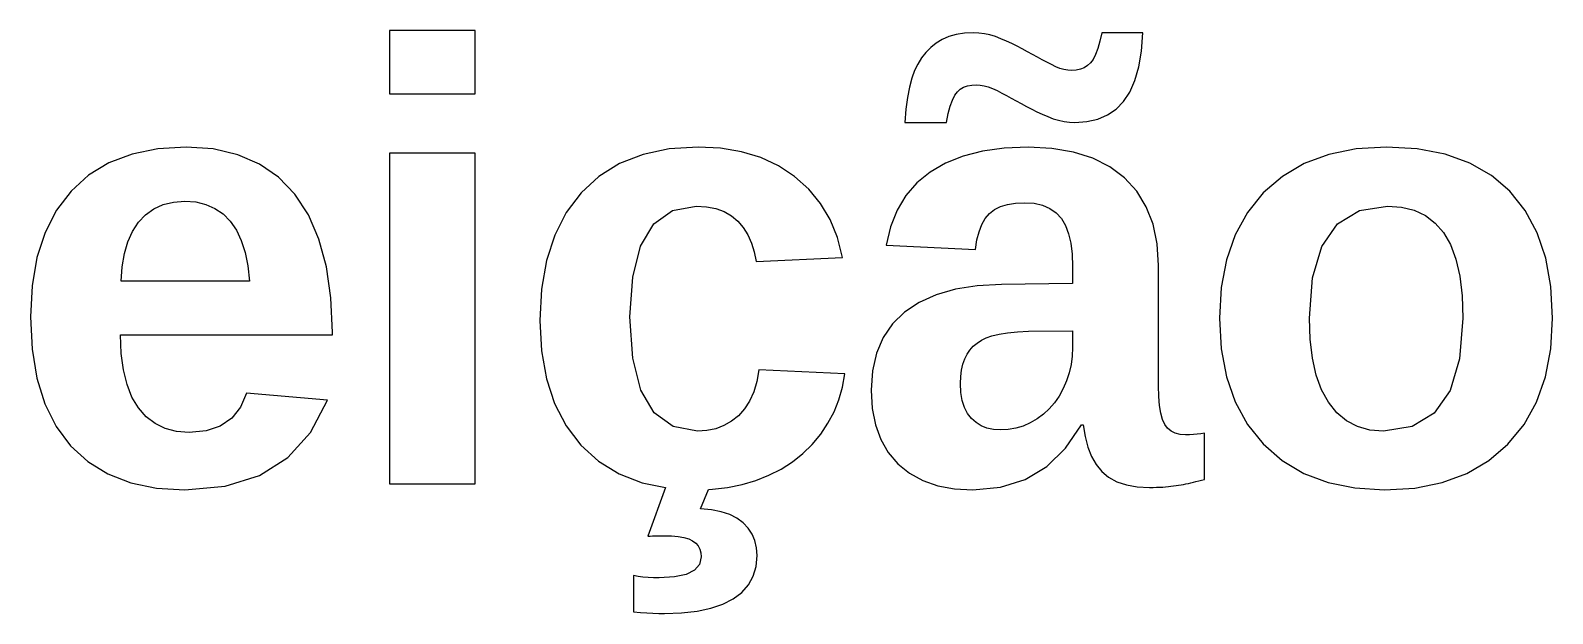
# Model space of a CAD drawing. Header units: metres. Extents: x 18 to 589, y 31 to 387.
# Drawn here: x 562.12 to 589.16, y 115.37 to 125.73 of the extents above; entities that cross this region are included whole.
import ezdxf

# ---------------------------------------------------------------- set-up
doc = ezdxf.new("R2010")
doc.units = ezdxf.units.M

msp = doc.modelspace()

# ---------------------------------------------------------------- linework, layer by layer
for p, q in [((570.024, 125.728), (568.5, 125.728)), ((568.5, 125.728), (568.5, 124.605)), ((570.024, 124.605), (570.024, 125.728)), ((578.21, 125.503), (578.114, 125.425)), ((578.316, 125.568), (578.21, 125.503)), ((578.435, 125.619), (578.316, 125.568)), ((578.568, 125.656), (578.435, 125.619)), ((578.713, 125.677), (578.568, 125.656)), ((578.871, 125.685), (578.713, 125.677)), ((578.969, 125.681), (578.871, 125.685)), ((579.067, 125.668), (578.969, 125.681)), ((579.164, 125.648), (579.067, 125.668)), ((579.262, 125.619), (579.164, 125.648)), ((579.36, 125.582), (579.262, 125.619)), ((579.457, 125.539), (579.36, 125.582)), ((579.552, 125.495), (579.457, 125.539)), ((579.647, 125.449), (579.552, 125.495)), ((579.74, 125.401), (579.647, 125.449)), ((581.117, 125.535), (581.081, 125.407)), ((581.15, 125.685), (581.117, 125.535)), ((581.882, 125.685), (581.15, 125.685)), ((581.856, 125.363), (581.882, 125.685)), ((577.952, 125.24), (577.885, 125.132)), ((578.029, 125.338), (577.952, 125.24)), ((578.114, 125.425), (578.029, 125.338)), ((579.831, 125.351), (579.74, 125.401)), ((579.921, 125.301), (579.831, 125.351)), ((580.009, 125.253), (579.921, 125.301)), ((580.094, 125.207), (580.009, 125.253)), ((580.177, 125.163), (580.094, 125.207)), ((580.999, 125.214), (580.952, 125.15)), ((581.042, 125.3), (580.999, 125.214)), ((581.081, 125.407), (581.042, 125.3)), ((581.809, 125.081), (581.856, 125.363)), ((577.827, 125.015), (577.778, 124.88)), ((577.885, 125.132), (577.827, 125.015)), ((580.257, 125.121), (580.177, 125.163)), ((580.335, 125.083), (580.257, 125.121)), ((580.409, 125.055), (580.335, 125.083)), ((580.48, 125.034), (580.409, 125.055)), ((580.548, 125.022), (580.48, 125.034)), ((580.613, 125.018), (580.548, 125.022)), ((580.696, 125.023), (580.613, 125.018)), ((580.771, 125.039), (580.696, 125.023)), ((580.839, 125.065), (580.771, 125.039)), ((580.899, 125.103), (580.839, 125.065)), ((580.952, 125.15), (580.899, 125.103)), ((581.74, 124.837), (581.809, 125.081)), ((577.735, 124.721), (577.7, 124.537)), ((577.778, 124.88), (577.735, 124.721)), ((578.542, 124.576), (578.587, 124.638)), ((578.587, 124.638), (578.637, 124.683)), ((578.637, 124.683), (578.697, 124.718)), ((578.697, 124.718), (578.765, 124.743)), ((578.765, 124.743), (578.841, 124.758)), ((578.841, 124.758), (578.926, 124.763)), ((578.926, 124.763), (578.992, 124.758)), ((578.992, 124.758), (579.062, 124.746)), ((579.062, 124.746), (579.136, 124.726)), ((579.136, 124.726), (579.212, 124.697)), ((579.212, 124.697), (579.292, 124.66)), ((579.292, 124.66), (579.374, 124.617)), ((581.537, 124.464), (581.649, 124.631)), ((581.649, 124.631), (581.74, 124.837)), ((568.5, 124.605), (570.024, 124.605)), ((577.7, 124.537), (577.672, 124.328)), ((578.426, 124.251), (578.461, 124.383)), ((578.461, 124.383), (578.5, 124.491)), ((578.5, 124.491), (578.542, 124.576)), ((579.374, 124.617), (579.458, 124.573)), ((579.458, 124.573), (579.545, 124.527)), ((579.545, 124.527), (579.633, 124.479)), ((579.633, 124.479), (579.723, 124.429)), ((579.723, 124.429), (579.815, 124.379)), ((579.815, 124.379), (579.907, 124.331)), ((581.405, 124.331), (581.537, 124.464)), ((577.672, 124.328), (577.651, 124.095)), ((577.651, 124.095), (578.394, 124.095)), ((578.394, 124.095), (578.426, 124.251)), ((579.907, 124.331), (580.001, 124.285)), ((580.001, 124.285), (580.096, 124.241)), ((580.096, 124.241), (580.192, 124.198)), ((580.192, 124.198), (580.289, 124.161)), ((580.289, 124.161), (580.385, 124.133)), ((580.385, 124.133), (580.481, 124.112)), ((580.481, 124.112), (580.577, 124.1)), ((580.577, 124.1), (580.672, 124.095)), ((580.672, 124.095), (580.886, 124.11)), ((580.886, 124.11), (581.079, 124.154)), ((581.079, 124.154), (581.252, 124.228)), ((581.252, 124.228), (581.405, 124.331)), ((564.385, 123.625), (563.928, 123.531)), ((564.89, 123.656), (564.385, 123.625)), ((565.372, 123.623), (564.89, 123.656)), ((565.806, 123.522), (565.372, 123.623)), ((570.024, 123.548), (568.5, 123.548)), ((568.5, 123.548), (568.5, 117.678)), ((570.024, 117.678), (570.024, 123.548)), ((573.468, 123.624), (573.004, 123.526)), ((573.982, 123.656), (573.468, 123.624)), ((574.382, 123.635), (573.982, 123.656)), ((574.754, 123.573), (574.382, 123.635)), ((575.096, 123.469), (574.754, 123.573)), ((579.036, 123.585), (578.688, 123.497)), ((579.42, 123.638), (579.036, 123.585)), ((579.842, 123.656), (579.42, 123.638)), ((580.267, 123.634), (579.842, 123.656)), ((580.65, 123.568), (580.267, 123.634)), ((580.993, 123.459), (580.65, 123.568)), ((585.67, 123.624), (585.183, 123.526)), ((586.207, 123.656), (585.67, 123.624)), ((586.755, 123.625), (586.207, 123.656)), ((587.248, 123.531), (586.755, 123.625)), ((563.519, 123.375), (563.158, 123.156)), ((563.928, 123.531), (563.519, 123.375)), ((566.192, 123.354), (565.806, 123.522)), ((566.531, 123.12), (566.192, 123.354)), ((572.588, 123.364), (572.222, 123.137)), ((573.004, 123.526), (572.588, 123.364)), ((575.411, 123.323), (575.096, 123.469)), ((575.696, 123.135), (575.411, 123.323)), ((578.377, 123.373), (578.104, 123.214)), ((578.688, 123.497), (578.377, 123.373)), ((581.295, 123.305), (580.993, 123.459)), ((581.556, 123.108), (581.295, 123.305)), ((584.746, 123.364), (584.359, 123.137)), ((585.183, 123.526), (584.746, 123.364)), ((587.687, 123.374), (587.248, 123.531)), ((588.071, 123.154), (587.687, 123.374)), ((563.158, 123.156), (562.845, 122.875)), ((566.822, 122.818), (566.531, 123.12)), ((572.222, 123.137), (571.904, 122.845)), ((575.947, 122.911), (575.696, 123.135)), ((577.868, 123.021), (577.672, 122.794)), ((578.104, 123.214), (577.868, 123.021)), ((581.773, 122.871), (581.556, 123.108)), ((584.359, 123.137), (584.021, 122.845)), ((588.401, 122.872), (588.071, 123.154)), ((562.845, 122.875), (562.586, 122.536)), ((567.062, 122.452), (566.822, 122.818)), ((571.904, 122.845), (571.641, 122.495)), ((576.158, 122.655), (575.947, 122.911)), ((577.672, 122.794), (577.516, 122.534)), ((581.942, 122.596), (581.773, 122.871)), ((584.021, 122.845), (583.74, 122.497)), ((588.674, 122.531), (588.401, 122.872)), ((562.586, 122.536), (562.384, 122.142)), ((564.168, 122.456), (564.313, 122.561)), ((564.313, 122.561), (564.479, 122.636)), ((564.479, 122.636), (564.664, 122.681)), ((564.664, 122.681), (564.869, 122.696)), ((564.869, 122.696), (565.062, 122.682)), ((565.062, 122.682), (565.239, 122.639)), ((565.239, 122.639), (565.4, 122.568)), ((565.4, 122.568), (565.544, 122.469)), ((565.544, 122.469), (565.672, 122.341)), ((571.641, 122.495), (571.436, 122.094)), ((573.196, 122.294), (573.526, 122.53)), ((573.526, 122.53), (573.95, 122.609)), ((573.95, 122.609), (574.132, 122.598)), ((574.132, 122.598), (574.297, 122.566)), ((574.297, 122.566), (574.444, 122.513)), ((574.444, 122.513), (574.574, 122.437)), ((576.328, 122.368), (576.158, 122.655)), ((577.516, 122.534), (577.398, 122.241)), ((579.083, 122.389), (579.156, 122.476)), ((579.156, 122.476), (579.244, 122.546)), ((579.244, 122.546), (579.351, 122.6)), ((579.351, 122.6), (579.475, 122.638)), ((579.475, 122.638), (579.617, 122.661)), ((579.617, 122.661), (579.777, 122.669)), ((579.777, 122.669), (579.949, 122.658)), ((579.949, 122.658), (580.101, 122.624)), ((580.101, 122.624), (580.232, 122.568)), ((580.232, 122.568), (580.343, 122.49)), ((580.343, 122.49), (580.434, 122.389)), ((582.062, 122.285), (581.942, 122.596)), ((583.74, 122.497), (583.521, 122.1)), ((585.34, 122.291), (585.729, 122.53)), ((585.729, 122.53), (586.229, 122.609)), ((586.229, 122.609), (586.477, 122.59)), ((586.477, 122.59), (586.7, 122.534)), ((586.7, 122.534), (586.899, 122.439)), ((588.886, 122.135), (588.674, 122.531)), ((563.936, 122.16), (564.042, 122.322)), ((564.042, 122.322), (564.168, 122.456)), ((565.672, 122.341), (565.781, 122.184)), ((567.249, 122.023), (567.062, 122.452)), ((572.961, 121.9), (573.196, 122.294)), ((574.574, 122.437), (574.687, 122.341)), ((574.687, 122.341), (574.784, 122.226)), ((574.784, 122.226), (574.864, 122.097)), ((576.458, 122.049), (576.328, 122.368)), ((577.398, 122.241), (577.32, 121.915)), ((578.972, 122.154), (579.022, 122.282)), ((579.022, 122.282), (579.083, 122.389)), ((580.434, 122.389), (580.506, 122.266)), ((580.506, 122.266), (580.562, 122.119)), ((582.134, 121.937), (582.062, 122.285)), ((585.062, 121.893), (585.34, 122.291)), ((586.899, 122.439), (587.072, 122.307)), ((587.072, 122.307), (587.221, 122.137)), ((562.384, 122.142), (562.239, 121.695)), ((563.792, 121.765), (563.853, 121.975)), ((563.853, 121.975), (563.936, 122.16)), ((565.781, 122.184), (565.869, 122)), ((565.869, 122), (565.938, 121.786)), ((567.382, 121.532), (567.249, 122.023)), ((571.436, 122.094), (571.289, 121.641)), ((574.864, 122.097), (574.929, 121.953)), ((574.929, 121.953), (574.979, 121.795)), ((576.548, 121.698), (576.458, 122.049)), ((578.909, 121.839), (578.935, 122.007)), ((578.935, 122.007), (578.972, 122.154)), ((580.562, 122.119), (580.602, 121.948)), ((580.602, 121.948), (580.626, 121.753)), ((582.158, 121.551), (582.134, 121.937)), ((583.521, 122.1), (583.365, 121.654)), ((587.221, 122.137), (587.344, 121.925)), ((587.344, 121.925), (587.44, 121.668)), ((589.037, 121.685), (588.886, 122.135)), ((562.239, 121.695), (562.153, 121.195)), ((563.753, 121.532), (563.792, 121.765)), ((565.938, 121.786), (565.986, 121.545)), ((572.82, 121.349), (572.961, 121.9)), ((574.979, 121.795), (575.013, 121.622)), ((575.013, 121.622), (576.548, 121.698)), ((577.32, 121.915), (578.909, 121.839)), ((580.626, 121.753), (580.634, 121.535)), ((583.365, 121.654), (583.271, 121.161)), ((584.896, 121.335), (585.062, 121.893)), ((587.44, 121.668), (587.509, 121.364)), ((589.128, 121.179), (589.037, 121.685)), ((563.735, 121.275), (563.753, 121.532)), ((565.986, 121.545), (566.013, 121.275)), ((567.462, 120.979), (567.382, 121.532)), ((571.289, 121.641), (571.202, 121.136)), ((580.634, 121.535), (580.634, 121.237)), ((582.158, 119.414), (582.158, 121.551)), ((562.153, 121.195), (562.124, 120.64)), ((566.013, 121.275), (563.735, 121.275)), ((571.202, 121.136), (571.172, 120.58)), ((572.772, 120.64), (572.82, 121.349)), ((578.553, 121.132), (578.209, 121.034)), ((578.94, 121.192), (578.553, 121.132)), ((579.37, 121.215), (578.94, 121.192)), ((580.634, 121.237), (579.37, 121.215)), ((583.271, 121.161), (583.24, 120.618)), ((584.84, 120.618), (584.896, 121.335)), ((587.509, 121.364), (587.55, 121.014)), ((589.158, 120.618), (589.128, 121.179)), ((567.489, 120.363), (567.462, 120.979)), ((577.907, 120.899), (577.648, 120.727)), ((578.209, 121.034), (577.907, 120.899)), ((587.55, 121.014), (587.563, 120.618)), ((562.124, 120.64), (562.152, 120.068)), ((571.172, 120.58), (571.201, 120.037)), ((572.82, 119.91), (572.772, 120.64)), ((577.648, 120.727), (577.434, 120.519)), ((583.24, 120.618), (583.271, 120.074)), ((584.854, 120.244), (584.84, 120.618)), ((587.563, 120.618), (587.507, 119.896)), ((589.126, 120.072), (589.158, 120.618)), ((563.737, 119.994), (563.724, 120.32)), ((563.724, 120.32), (567.489, 120.32)), ((567.489, 120.32), (567.489, 120.363)), ((577.434, 120.519), (577.268, 120.276)), ((579.099, 120.269), (579.201, 120.304)), ((579.201, 120.304), (579.327, 120.333)), ((579.327, 120.333), (579.477, 120.356)), ((579.477, 120.356), (579.653, 120.374)), ((579.653, 120.374), (579.853, 120.385)), ((579.853, 120.385), (580.634, 120.396)), ((580.634, 120.396), (580.634, 120.098)), ((562.152, 120.068), (562.238, 119.553)), ((571.201, 120.037), (571.289, 119.544)), ((577.268, 120.276), (577.149, 119.998)), ((578.76, 119.978), (578.811, 120.052)), ((578.811, 120.052), (578.87, 120.119)), ((578.87, 120.119), (578.938, 120.177)), ((578.938, 120.177), (579.014, 120.227)), ((579.014, 120.227), (579.099, 120.269)), ((580.634, 120.098), (580.628, 119.945)), ((583.271, 120.074), (583.365, 119.579)), ((584.894, 119.908), (584.854, 120.244)), ((589.031, 119.576), (589.126, 120.072)), ((563.775, 119.702), (563.737, 119.994)), ((572.964, 119.342), (572.82, 119.91)), ((577.149, 119.998), (577.078, 119.685)), ((578.662, 119.697), (578.686, 119.801)), ((578.686, 119.801), (578.718, 119.895)), ((578.718, 119.895), (578.76, 119.978)), ((580.607, 119.796), (580.574, 119.65)), ((580.628, 119.945), (580.607, 119.796)), ((584.962, 119.609), (584.894, 119.908)), ((587.507, 119.896), (587.338, 119.334)), ((562.238, 119.553), (562.38, 119.096)), ((563.839, 119.443), (563.775, 119.702)), ((571.289, 119.544), (571.434, 119.101)), ((575.024, 119.495), (574.97, 119.311)), ((575.062, 119.702), (575.024, 119.495)), ((576.591, 119.631), (575.062, 119.702)), ((576.548, 119.396), (576.591, 119.631)), ((577.078, 119.685), (577.054, 119.338)), ((578.644, 119.458), (578.648, 119.583)), ((578.648, 119.583), (578.662, 119.697)), ((580.527, 119.508), (580.466, 119.368)), ((580.574, 119.65), (580.527, 119.508)), ((583.365, 119.579), (583.521, 119.132)), ((585.057, 119.348), (584.962, 119.609)), ((588.873, 119.128), (589.031, 119.576)), ((563.927, 119.218), (563.839, 119.443)), ((565.964, 119.289), (565.856, 119.038)), ((567.402, 119.165), (565.964, 119.289)), ((573.204, 118.936), (572.964, 119.342)), ((574.97, 119.311), (574.897, 119.147)), ((576.483, 119.17), (576.548, 119.396)), ((577.054, 119.338), (577.073, 119.017)), ((578.651, 119.299), (578.644, 119.458)), ((578.674, 119.158), (578.651, 119.299)), ((580.394, 119.236), (580.311, 119.116)), ((580.466, 119.368), (580.394, 119.236)), ((582.163, 119.229), (582.158, 119.414)), ((582.176, 119.068), (582.163, 119.229)), ((585.179, 119.124), (585.057, 119.348)), ((587.338, 119.334), (587.057, 118.933)), ((562.38, 119.096), (562.579, 118.696)), ((564.042, 119.026), (563.927, 119.218)), ((564.179, 118.869), (564.042, 119.026)), ((565.856, 119.038), (565.7, 118.842)), ((567.101, 118.591), (567.402, 119.165)), ((571.434, 119.101), (571.637, 118.708)), ((574.806, 119.006), (574.698, 118.885)), ((574.897, 119.147), (574.806, 119.006)), ((576.289, 118.751), (576.397, 118.956)), ((576.397, 118.956), (576.483, 119.17)), ((577.073, 119.017), (577.131, 118.726)), ((578.713, 119.034), (578.674, 119.158)), ((578.767, 118.926), (578.713, 119.034)), ((580.218, 119.009), (580.116, 118.912)), ((580.311, 119.116), (580.218, 119.009)), ((582.199, 118.932), (582.176, 119.068)), ((583.521, 119.132), (583.74, 118.733)), ((585.327, 118.939), (585.179, 119.124)), ((588.651, 118.73), (588.873, 119.128)), ((562.579, 118.696), (562.835, 118.354)), ((564.338, 118.747), (564.179, 118.869)), ((564.519, 118.66), (564.338, 118.747)), ((565.496, 118.702), (565.244, 118.618)), ((565.7, 118.842), (565.496, 118.702)), ((571.637, 118.708), (571.899, 118.365)), ((573.54, 118.693), (573.204, 118.936)), ((573.971, 118.611), (573.54, 118.693)), ((574.441, 118.71), (574.296, 118.655)), ((574.575, 118.787), (574.441, 118.71)), ((574.698, 118.885), (574.575, 118.787)), ((576.16, 118.557), (576.289, 118.751)), ((577.131, 118.726), (577.226, 118.465)), ((578.836, 118.837), (578.767, 118.926)), ((578.918, 118.763), (578.836, 118.837)), ((579.011, 118.706), (578.918, 118.763)), ((579.113, 118.666), (579.011, 118.706)), ((579.756, 118.703), (579.625, 118.664)), ((579.882, 118.758), (579.756, 118.703)), ((580.002, 118.828), (579.882, 118.758)), ((580.116, 118.912), (580.002, 118.828)), ((580.51, 118.309), (580.792, 118.725)), ((580.792, 118.725), (580.824, 118.725)), ((580.824, 118.725), (580.855, 118.517)), ((582.23, 118.821), (582.199, 118.932)), ((582.27, 118.733), (582.23, 118.821)), ((582.32, 118.666), (582.27, 118.733)), ((583.74, 118.733), (584.021, 118.384)), ((585.499, 118.796), (585.327, 118.939)), ((585.694, 118.693), (585.499, 118.796)), ((585.914, 118.632), (585.694, 118.693)), ((586.664, 118.692), (586.158, 118.611)), ((587.057, 118.933), (586.664, 118.692)), ((588.366, 118.381), (588.651, 118.73)), ((564.721, 118.607), (564.519, 118.66)), ((564.945, 118.59), (564.721, 118.607)), ((565.244, 118.618), (564.945, 118.59)), ((566.697, 118.144), (567.101, 118.591)), ((574.139, 118.622), (573.971, 118.611)), ((574.296, 118.655), (574.139, 118.622)), ((576.011, 118.377), (576.16, 118.557)), ((577.226, 118.465), (577.36, 118.234)), ((579.226, 118.641), (579.113, 118.666)), ((579.349, 118.633), (579.226, 118.641)), ((579.489, 118.641), (579.349, 118.633)), ((579.625, 118.664), (579.489, 118.641)), ((580.855, 118.517), (580.903, 118.33)), ((582.383, 118.614), (582.32, 118.666)), ((582.457, 118.576), (582.383, 118.614)), ((582.543, 118.554), (582.457, 118.576)), ((582.641, 118.546), (582.543, 118.554)), ((582.71, 118.548), (582.641, 118.546)), ((582.778, 118.552), (582.71, 118.548)), ((582.846, 118.558), (582.778, 118.552)), ((582.912, 118.567), (582.846, 118.558)), ((582.978, 118.579), (582.912, 118.567)), ((582.978, 117.754), (582.978, 118.579)), ((586.158, 118.611), (585.914, 118.632)), ((562.835, 118.354), (563.143, 118.072)), ((566.191, 117.825), (566.697, 118.144)), ((571.899, 118.365), (572.214, 118.079)), ((575.661, 118.068), (575.845, 118.214)), ((575.845, 118.214), (576.011, 118.377)), ((577.36, 118.234), (577.532, 118.034)), ((580.175, 117.986), (580.51, 118.309)), ((580.903, 118.33), (580.968, 118.164)), ((580.968, 118.164), (581.052, 118.019)), ((584.021, 118.384), (584.357, 118.091)), ((588.025, 118.089), (588.366, 118.381)), ((563.143, 118.072), (563.501, 117.852)), ((572.214, 118.079), (572.578, 117.856)), ((575.24, 117.828), (575.46, 117.939)), ((575.46, 117.939), (575.661, 118.068)), ((577.532, 118.034), (577.737, 117.867)), ((579.789, 117.755), (580.175, 117.986)), ((581.052, 118.019), (581.152, 117.895)), ((581.152, 117.895), (581.274, 117.794)), ((584.357, 118.091), (584.741, 117.863)), ((587.635, 117.862), (588.025, 118.089)), ((563.501, 117.852), (563.908, 117.695)), ((563.908, 117.695), (564.364, 117.601)), ((564.364, 117.601), (564.869, 117.57)), ((564.869, 117.57), (565.581, 117.634)), ((565.581, 117.634), (566.191, 117.825)), ((568.5, 117.678), (570.024, 117.678)), ((572.578, 117.856), (572.99, 117.697)), ((572.99, 117.697), (573.405, 117.611)), ((573.405, 117.611), (573.092, 116.745)), ((574.239, 117.58), (574.506, 117.611)), ((574.506, 117.611), (574.762, 117.663)), ((574.762, 117.663), (575.007, 117.735)), ((575.007, 117.735), (575.24, 117.828)), ((577.737, 117.867), (577.973, 117.737)), ((577.973, 117.737), (578.239, 117.644)), ((578.239, 117.644), (578.535, 117.589)), ((578.86, 117.57), (579.351, 117.616)), ((579.351, 117.616), (579.789, 117.755)), ((581.274, 117.794), (581.42, 117.715)), ((581.42, 117.715), (581.589, 117.658)), ((581.589, 117.658), (581.783, 117.625)), ((581.783, 117.625), (582.001, 117.613)), ((582.001, 117.613), (582.065, 117.614)), ((582.065, 117.614), (582.125, 117.615)), ((582.125, 117.615), (582.182, 117.617)), ((582.182, 117.617), (582.236, 117.62)), ((582.236, 117.62), (582.286, 117.624)), ((582.286, 117.624), (582.334, 117.629)), ((582.334, 117.629), (582.381, 117.634)), ((582.381, 117.634), (582.428, 117.639)), ((582.428, 117.639), (582.473, 117.645)), ((582.473, 117.645), (582.517, 117.651)), ((582.517, 117.651), (582.56, 117.658)), ((582.56, 117.658), (582.603, 117.666)), ((582.603, 117.666), (582.647, 117.675)), ((582.647, 117.675), (582.69, 117.684)), ((582.69, 117.684), (582.733, 117.695)), ((582.733, 117.695), (582.778, 117.706)), ((582.778, 117.706), (582.825, 117.717)), ((582.825, 117.717), (582.873, 117.729)), ((582.873, 117.729), (582.924, 117.742)), ((582.924, 117.742), (582.978, 117.754)), ((584.741, 117.863), (585.171, 117.7)), ((585.171, 117.7), (585.649, 117.603)), ((585.649, 117.603), (586.175, 117.57)), ((586.175, 117.57), (586.71, 117.602)), ((586.71, 117.602), (587.197, 117.7)), ((587.197, 117.7), (587.635, 117.862)), ((574.025, 117.234), (574.164, 117.578)), ((574.164, 117.578), (574.239, 117.58)), ((578.535, 117.589), (578.86, 117.57)), ((574.219, 117.215), (574.025, 117.234)), ((574.391, 117.181), (574.219, 117.215)), ((574.543, 117.131), (574.391, 117.181)), ((574.673, 117.065), (574.543, 117.131)), ((574.782, 116.984), (574.673, 117.065)), ((574.871, 116.89), (574.782, 116.984)), ((574.94, 116.785), (574.871, 116.89)), ((573.092, 116.745), (573.128, 116.749)), ((573.128, 116.749), (573.174, 116.752)), ((573.174, 116.752), (573.23, 116.755)), ((573.23, 116.755), (573.297, 116.756)), ((573.297, 116.756), (573.374, 116.756)), ((573.374, 116.756), (573.509, 116.753)), ((573.509, 116.753), (573.628, 116.742)), ((573.628, 116.742), (573.73, 116.723)), ((573.73, 116.723), (573.815, 116.697)), ((573.815, 116.697), (573.884, 116.664)), ((573.884, 116.664), (573.939, 116.623)), ((573.939, 116.623), (573.982, 116.575)), ((573.982, 116.575), (574.012, 116.518)), ((574.012, 116.518), (574.03, 116.454)), ((574.989, 116.668), (574.94, 116.785)), ((575.019, 116.542), (574.989, 116.668)), ((575.029, 116.404), (575.019, 116.542)), ((574.007, 116.247), (573.917, 116.143)), ((574.036, 116.382), (574.007, 116.247)), ((574.03, 116.454), (574.036, 116.382)), ((575.012, 116.21), (575.029, 116.404)), ((572.916, 116.032), (572.837, 116.046)), ((572.837, 116.046), (572.837, 115.406)), ((573.002, 116.021), (572.916, 116.032)), ((573.093, 116.014), (573.002, 116.021)), ((573.19, 116.009), (573.093, 116.014)), ((573.293, 116.008), (573.19, 116.009)), ((573.561, 116.023), (573.293, 116.008)), ((573.769, 116.068), (573.561, 116.023)), ((573.917, 116.143), (573.769, 116.068)), ((574.877, 115.882), (574.961, 116.036)), ((574.961, 116.036), (575.012, 116.21)), ((574.606, 115.634), (574.758, 115.748)), ((574.758, 115.748), (574.877, 115.882)), ((573.963, 115.415), (574.207, 115.467)), ((574.207, 115.467), (574.422, 115.54)), ((574.422, 115.54), (574.606, 115.634)), ((572.837, 115.406), (572.957, 115.394)), ((572.957, 115.394), (573.071, 115.385)), ((573.071, 115.385), (573.181, 115.378)), ((573.181, 115.378), (573.285, 115.374)), ((573.285, 115.374), (573.385, 115.373)), ((573.385, 115.373), (573.689, 115.384)), ((573.689, 115.384), (573.963, 115.415))]:
    msp.add_line(p, q)

doc.saveas('drawing.dxf')
